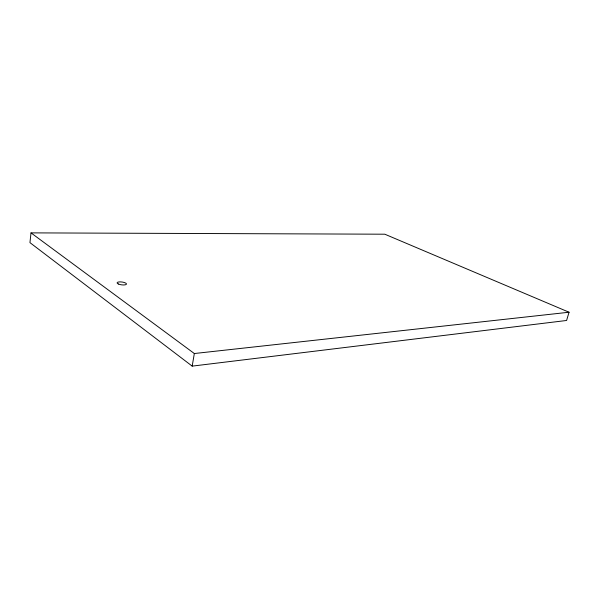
<?xml version="1.0" encoding="UTF-8"?>
<svg xmlns="http://www.w3.org/2000/svg" width="599" height="599" viewBox="0 0 599 599"><rect width="100%" height="100%" fill="white"/><g stroke="black" fill="none" stroke-linecap="round" stroke-linejoin="round"><path stroke-width="0.9" d="M31.006 232.876L29.95 242.632L192.182 366.124L566.587 320.48L569.05 312.229L384.805 234.202L31.006 232.876L194.331 353.53L569.05 312.229M192.182 366.124L194.331 353.53M118.355 284.001A4.732 1.43 7.5 0 0 126.277 284.398A4.732 1.43 7.5 0 0 120.743 281.897A4.732 1.43 7.5 0 0 118.355 284.001"/></g></svg>
